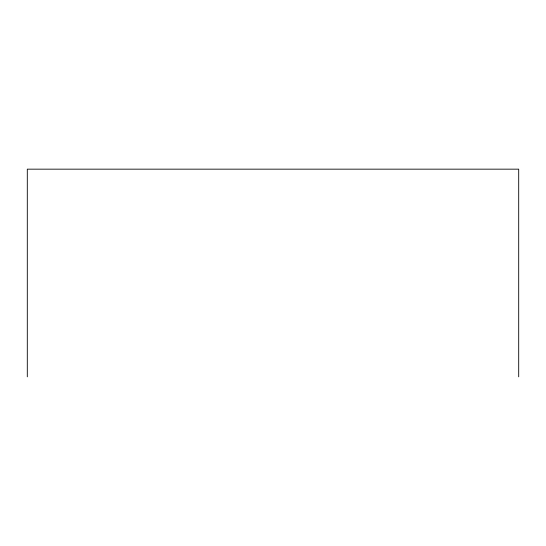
<?xml version="1.0" encoding="UTF-8"?>
<svg xmlns="http://www.w3.org/2000/svg" width="546" height="546" viewBox="0 0 546 546"><rect width="100%" height="100%" fill="white"/><g stroke="black" fill="none" stroke-linecap="round" stroke-linejoin="round"><path stroke-width="0.82" d="M518.7 376.836L518.7 169.164L27.3 169.164L27.3 376.836"/></g></svg>
